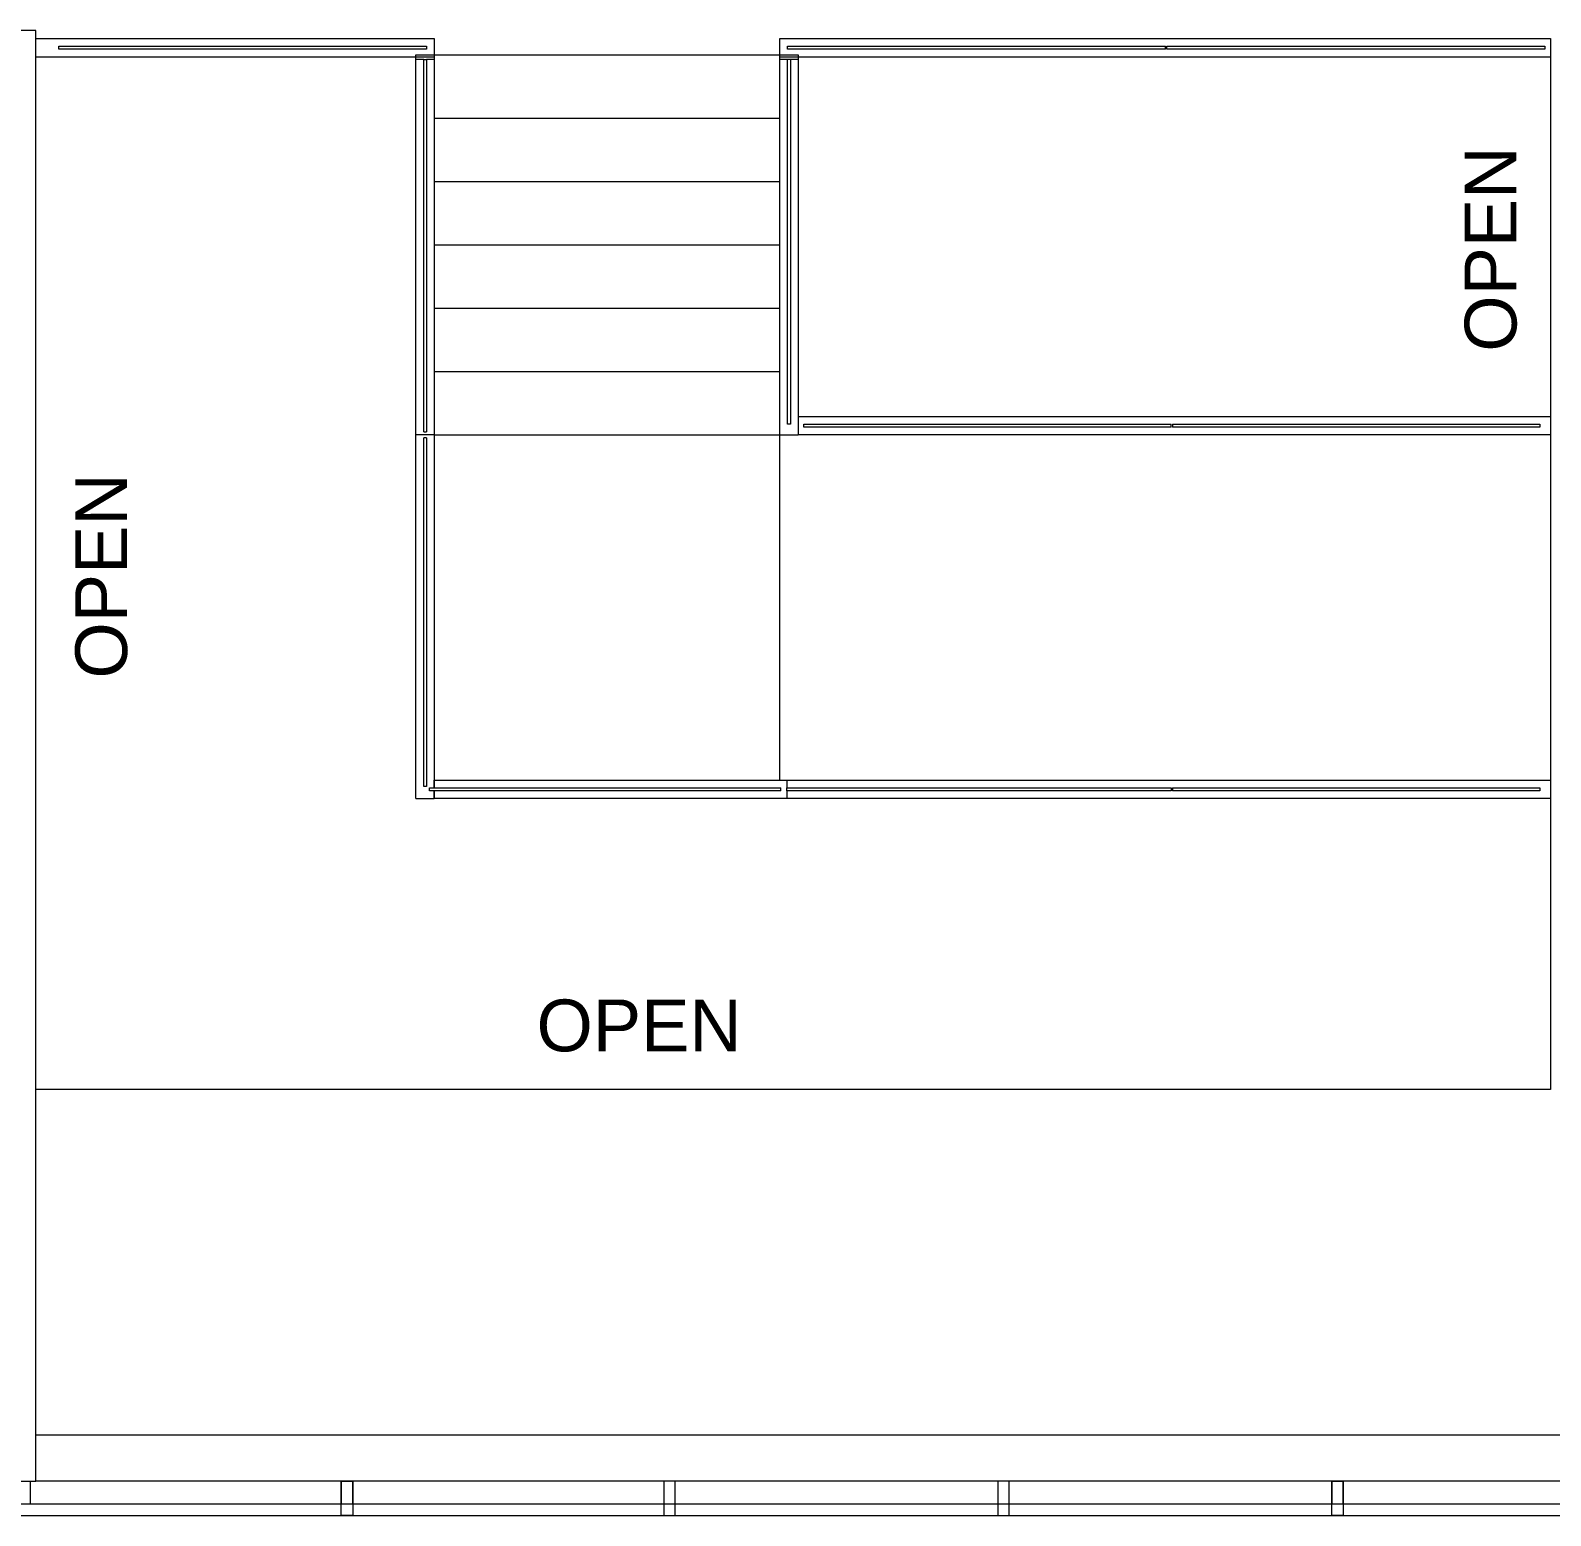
# Model space of a CAD drawing. Header units: inches. Extents: x 1 to 4591, y -953 to 1388.
# Drawn here: x 2935.8 to 3199.8, y -691.2 to -433.2 of the extents above; entities that cross this region are included whole.
import ezdxf

# ---------------------------------------------------------------- set-up
doc = ezdxf.new("R2010")
doc.units = ezdxf.units.IN
doc.header["$MEASUREMENT"] = 0
for name, color, linetype, lineweight in [('4th Floor Revit Background_dwg', 8, 'Continuous', 9), ('A-EXIST-GLAZ', 7, 'Continuous', 9), ('A-FLOR', 192, 'Continuous', 13), ('A-WALL', 113, 'Continuous', 50), ('G-ANNO-TEXT', 231, 'Continuous', 9), ('I-WALL', 2, 'Continuous', 9), ('S-STRS', 31, 'Continuous', 9)]:
    doc.layers.add(name, color=color, linetype=linetype, lineweight=lineweight)
doc.styles.add('Arial_1', font='arial.ttf', dxfattribs={"height": 9})

# ---------------------------------------------------------------- blocks, each defined once
blk = doc.blocks.new('typical riser36 - typical riser-2646860-4th Floor New Construction - Tel_Data_Elec Plan')
at = {"layer": 'S-STRS'}
blk.add_line((301.81, -448.46), (361.81, -448.46), dxfattribs=at)
blk = doc.blocks.new('typical riser37 - typical riser-2646879-4th Floor New Construction - Tel_Data_Elec Plan')
at = {"layer": 'S-STRS'}
blk.add_line((301.81, -459.46), (361.81, -459.46), dxfattribs=at)
blk = doc.blocks.new('typical riser38 - typical riser-2646898-4th Floor New Construction - Tel_Data_Elec Plan')
at = {"layer": 'S-STRS'}
blk.add_line((301.81, -470.46), (361.81, -470.46), dxfattribs=at)
blk = doc.blocks.new('typical riser39 - typical riser-2646919-4th Floor New Construction - Tel_Data_Elec Plan')
at = {"layer": 'S-STRS'}
blk.add_line((301.81, -481.46), (361.81, -481.46), dxfattribs=at)
blk = doc.blocks.new('typical riser27 - typical riser-2647049-4th Floor New Construction - Tel_Data_Elec Plan')
at = {"layer": 'S-STRS'}
blk.add_line((301.81, -492.46), (361.81, -492.46), dxfattribs=at)
blk = doc.blocks.new('stair landing - stair landing-2647148-4th Floor New Construction - Tel_Data_Elec Plan')
at = {"layer": 'S-STRS'}
blk.add_line((361.81, -563.46), (361.81, -503.46), dxfattribs=at)
blk = doc.blocks.new('glass railing 6 - glass railing 1-2685351-4th Floor New Construction - Tel_Data_Elec Plan')
at = {"layer": 'S-STRS'}
for p, q in [((300.97, -564.8), (362, -564.8)), ((300.97, -565.3), (300.97, -564.8)), ((362, -565.3), (362, -564.8)), ((363, -564.8), (429.78, -564.8)), ((363, -565.3), (363, -564.8)), ((429.78, -564.8), (429.78, -565.3)), ((430.03, -564.8), (493.81, -564.8)), ((430.03, -564.8), (430.03, -565.3)), ((493.81, -564.8), (493.81, -565.3)), ((362, -565.3), (300.97, -565.3)), ((429.78, -565.3), (363, -565.3)), ((493.81, -565.3), (430.03, -565.3))]:
    blk.add_line(p, q, dxfattribs=at)
blk = doc.blocks.new('glass railing 5 - glass railing 2-2687536-4th Floor New Construction - Tel_Data_Elec Plan')
at = {"layer": 'S-STRS'}
for p, q in [((366, -501.61), (429.78, -501.61)), ((366, -502.11), (366, -501.61)), ((429.78, -502.11), (366, -502.11)), ((429.78, -502.11), (429.78, -501.61)), ((430.03, -501.61), (493.81, -501.61)), ((430.03, -501.61), (430.03, -502.11)), ((493.81, -502.11), (430.03, -502.11)), ((493.81, -501.61), (493.81, -502.11))]:
    blk.add_line(p, q, dxfattribs=at)
blk = doc.blocks.new('glass railing 4 - glass railing 3-2689496-4th Floor New Construction - Tel_Data_Elec Plan')
at = {"layer": 'S-STRS'}
for p, q in [((299.97, -470.46), (299.97, -438.24)), ((299.97, -438.24), (300.47, -438.24)), ((300.47, -438.24), (300.47, -470.46)), ((299.97, -502.96), (299.97, -470.46)), ((300.47, -470.46), (300.47, -502.96)), ((299.97, -502.96), (300.47, -502.96)), ((299.97, -564.55), (299.97, -503.96)), ((300.47, -503.96), (299.97, -503.96)), ((300.47, -503.96), (300.47, -564.55)), ((300.47, -564.55), (299.97, -564.55))]:
    blk.add_line(p, q, dxfattribs=at)
blk = doc.blocks.new('Stairs 2 - Stairs 1-2691672-4th Floor New Construction - Tel_Data_Elec Plan')
at = {"layer": 'S-STRS'}
for p, q in [((363.15, -470.46), (363.15, -438.24)), ((363.65, -438.24), (363.15, -438.24)), ((363.65, -438.24), (363.65, -470.46)), ((363.15, -501.61), (363.15, -470.46)), ((363.65, -470.46), (363.65, -501.61)), ((363.65, -501.61), (363.15, -501.61))]:
    blk.add_line(p, q, dxfattribs=at)
blk = doc.blocks.new('typical riser42 - typical riser-2695681-4th Floor New Construction - Tel_Data_Elec Plan')
at = {"layer": 'S-STRS'}
blk.add_line((301.81, -503.46), (361.81, -503.46), dxfattribs=at)
blk = doc.blocks.new('stringer 5 - stringer 1-2768086-4th Floor New Construction - Tel_Data_Elec Plan')
at = {"layer": 'S-STRS'}
for p, q in [((301.81, -563.46), (363, -563.46)), ((301.81, -564.8), (301.81, -563.46)), ((363, -563.46), (495.67, -563.46)), ((363, -563.46), (363, -564.8)), ((301.81, -566.65), (301.81, -565.3)), ((363, -566.65), (301.81, -566.65)), ((363, -565.3), (363, -566.65)), ((495.67, -566.65), (363, -566.65))]:
    blk.add_line(p, q, dxfattribs=at)
blk = doc.blocks.new('stringer 8 - stringer 3-2775750-4th Floor New Construction - Tel_Data_Elec Plan')
at = {"layer": 'S-STRS'}
for p, q in [((361.81, -438.24), (361.81, -437.46)), ((361.81, -437.46), (365, -437.46)), ((365, -437.46), (365, -438.24)), ((361.81, -503.46), (361.81, -438.24)), ((363.15, -438.24), (361.81, -438.24)), ((365, -438.24), (363.65, -438.24)), ((365, -438.24), (365, -503.46)), ((361.81, -503.46), (365, -503.46))]:
    blk.add_line(p, q, dxfattribs=at)
blk = doc.blocks.new('stringer 7 - stringer 4-2776070-4th Floor New Construction - Tel_Data_Elec Plan')
at = {"layer": 'S-STRS'}
for p, q in [((298.62, -438.24), (298.62, -437.46)), ((298.62, -437.46), (301.81, -437.46)), ((301.81, -437.46), (301.81, -438.24)), ((298.62, -503.46), (298.62, -438.24)), ((299.97, -438.24), (298.62, -438.24)), ((301.81, -438.24), (300.47, -438.24)), ((301.81, -438.24), (301.81, -503.46)), ((298.62, -566.65), (298.62, -503.46)), ((301.81, -503.46), (298.62, -503.46)), ((301.81, -503.46), (301.81, -564.8)), ((298.62, -566.65), (301.81, -566.65)), ((301.81, -565.3), (301.81, -566.65))]:
    blk.add_line(p, q, dxfattribs=at)
blk = doc.blocks.new('stringer 2 - stringer 1-2937972-4th Floor New Construction - Tel_Data_Elec Plan')
at = {"layer": 'S-STRS'}
for p, q in [((365, -500.27), (495.67, -500.27)), ((495.67, -503.46), (365, -503.46))]:
    blk.add_line(p, q, dxfattribs=at)
blk = doc.blocks.new('guardrail - guardrail-2982283-4th Floor New Construction - Tel_Data_Elec Plan')
at = {"layer": 'S-STRS'}
for p, q in [((361.81, -437.83), (361.81, -434.64)), ((361.81, -434.64), (495.67, -434.64)), ((495.67, -434.64), (495.67, -437.83)), ((495.67, -437.83), (361.81, -437.83))]:
    blk.add_line(p, q, dxfattribs=at)
blk = doc.blocks.new('guardrail 2 - guardrail 2-2983613-4th Floor New Construction - Tel_Data_Elec Plan')
at = {"layer": 'S-STRS'}
for p, q in [((232.62, -434.64), (301.81, -434.64)), ((301.81, -434.64), (301.81, -437.83)), ((301.81, -437.83), (232.62, -437.83))]:
    blk.add_line(p, q, dxfattribs=at)
blk = doc.blocks.new('4th Floor Revit Background_dwg-1506688-4th Floor New Construction - Tel_Data_Elec Plan')
at = {"layer": 'A-EXIST-GLAZ'}
blk.add_line((1668.34, 155.78), (1389.3, 155.78), dxfattribs=at)
at = {"layer": 'A-EXIST-GLAZ', "flags": 128}
for points in [[(1154.24, 275.67), (1150, 271.43), (1147.53, 273.89), (1271.64, 149.78), (1668.34, 149.78)], [(1668.34, 151.78), (1272.47, 151.78), (1151.41, 272.84)], [(1690.36, 188.07), (1666.07, 163.78), (1389.3, 163.78)], [(1668.34, 151.78), (1616.34, 151.78), (1616.34, 155.74), (1614.33, 155.74), (1614.33, 151.78), (1558.34, 151.78), (1558.34, 155.74), (1556.34, 155.74), (1556.34, 151.78), (1500.34, 151.78), (1500.34, 155.74), (1498.34, 155.74), (1498.34, 151.78), (1444.34, 151.78), (1444.34, 155.74), (1442.33, 155.74), (1442.33, 151.78), (1388.34, 151.78), (1388.34, 155.78)]]:
    blk.add_lwpolyline(points, dxfattribs=at)
for points in [[(1442.33, 155.74), (1444.34, 155.74), (1444.34, 149.8), (1442.33, 149.8)], [(1500.34, 155.74), (1498.34, 155.74), (1498.34, 149.8), (1500.34, 149.8)], [(1558.34, 155.74), (1556.34, 155.74), (1556.34, 149.8), (1558.34, 149.8)], [(1614.33, 155.74), (1616.34, 155.74), (1616.34, 149.8), (1614.33, 149.8)]]:
    blk.add_lwpolyline(points, close=True, dxfattribs=at)

msp = doc.modelspace()

# ---------------------------------------------------------------- linework, layer by layer
at = {"layer": 'A-FLOR'}
for p, q in [((3005.96, -437.46), (3065.96, -437.46)), ((3199.81, -437.83), (3199.81, -617.21)), ((3199.81, -617.21), (2936.77, -617.21)), ((2819.09, -691.18), (3219.38, -691.18))]:
    msp.add_line(p, q, dxfattribs=at)
at = {"layer": 'A-WALL', "color": 250, "lineweight": 20}
for p, q in [((2936.77, -433.21), (2863.81, -433.21)), ((2936.77, -685.21), (2936.77, -433.21)), ((2932.77, -685.21), (2936.77, -685.21))]:
    msp.add_line(p, q, dxfattribs=at)
at = {"layer": 'I-WALL', "lineweight": 13}
for p, q in [((2940.77, -435.97), (3004.62, -435.97)), ((2940.77, -436.47), (2940.77, -435.97)), ((3004.62, -436.47), (2940.77, -436.47)), ((3004.62, -435.97), (3004.62, -436.47)), ((3067.3, -435.97), (3132.93, -435.97)), ((3067.3, -436.47), (3067.3, -435.97)), ((3132.93, -436.47), (3067.3, -436.47)), ((3132.93, -436.47), (3132.93, -435.97)), ((3133.18, -435.97), (3198.81, -435.97)), ((3133.18, -436.47), (3133.18, -435.97)), ((3198.81, -436.47), (3133.18, -436.47)), ((3198.81, -435.97), (3198.81, -436.47))]:
    msp.add_line(p, q, dxfattribs=at)

# ---------------------------------------------------------------- block references
at = {"layer": '4th Floor Revit Background_dwg', "color": 7}
msp.add_blockref('4th Floor Revit Background_dwg-1506688-4th Floor New Construction - Tel_Data_Elec Plan', (1547.47, -840.99), dxfattribs=at)
at = {"layer": 'S-STRS'}
for name in ['guardrail 2 - guardrail 2-2983613-4th Floor New Construction - Tel_Data_Elec Plan', 'guardrail - guardrail-2982283-4th Floor New Construction - Tel_Data_Elec Plan', 'stringer 7 - stringer 4-2776070-4th Floor New Construction - Tel_Data_Elec Plan', 'stringer 8 - stringer 3-2775750-4th Floor New Construction - Tel_Data_Elec Plan', 'glass railing 4 - glass railing 3-2689496-4th Floor New Construction - Tel_Data_Elec Plan', 'Stairs 2 - Stairs 1-2691672-4th Floor New Construction - Tel_Data_Elec Plan', 'typical riser36 - typical riser-2646860-4th Floor New Construction - Tel_Data_Elec Plan', 'typical riser37 - typical riser-2646879-4th Floor New Construction - Tel_Data_Elec Plan', 'typical riser38 - typical riser-2646898-4th Floor New Construction - Tel_Data_Elec Plan', 'typical riser39 - typical riser-2646919-4th Floor New Construction - Tel_Data_Elec Plan', 'typical riser27 - typical riser-2647049-4th Floor New Construction - Tel_Data_Elec Plan', 'stringer 2 - stringer 1-2937972-4th Floor New Construction - Tel_Data_Elec Plan', 'typical riser42 - typical riser-2695681-4th Floor New Construction - Tel_Data_Elec Plan', 'stair landing - stair landing-2647148-4th Floor New Construction - Tel_Data_Elec Plan', 'glass railing 5 - glass railing 2-2687536-4th Floor New Construction - Tel_Data_Elec Plan', 'glass railing 6 - glass railing 1-2685351-4th Floor New Construction - Tel_Data_Elec Plan', 'stringer 5 - stringer 1-2768086-4th Floor New Construction - Tel_Data_Elec Plan']:
    msp.add_blockref(name, (2704.15, 0), dxfattribs=at)

# ---------------------------------------------------------------- texts
at = {"layer": 'G-ANNO-TEXT', "color": 7, "char_height": 9, "width": 43.1472, "attachment_point": 1, "rotation": 90, "style": 'Arial_1'}
for insert in [(3184.89, -489.02), (2943.61, -545.8)]:
    msp.add_mtext('OPEN', dxfattribs=dict(at, insert=insert))
at = {"layer": 'G-ANNO-TEXT', "color": 7, "insert": (3023.71, -601.56), "char_height": 9, "width": 43.1472, "attachment_point": 1, "style": 'Arial_1'}
msp.add_mtext('OPEN', dxfattribs=at)

doc.saveas('drawing.dxf')
